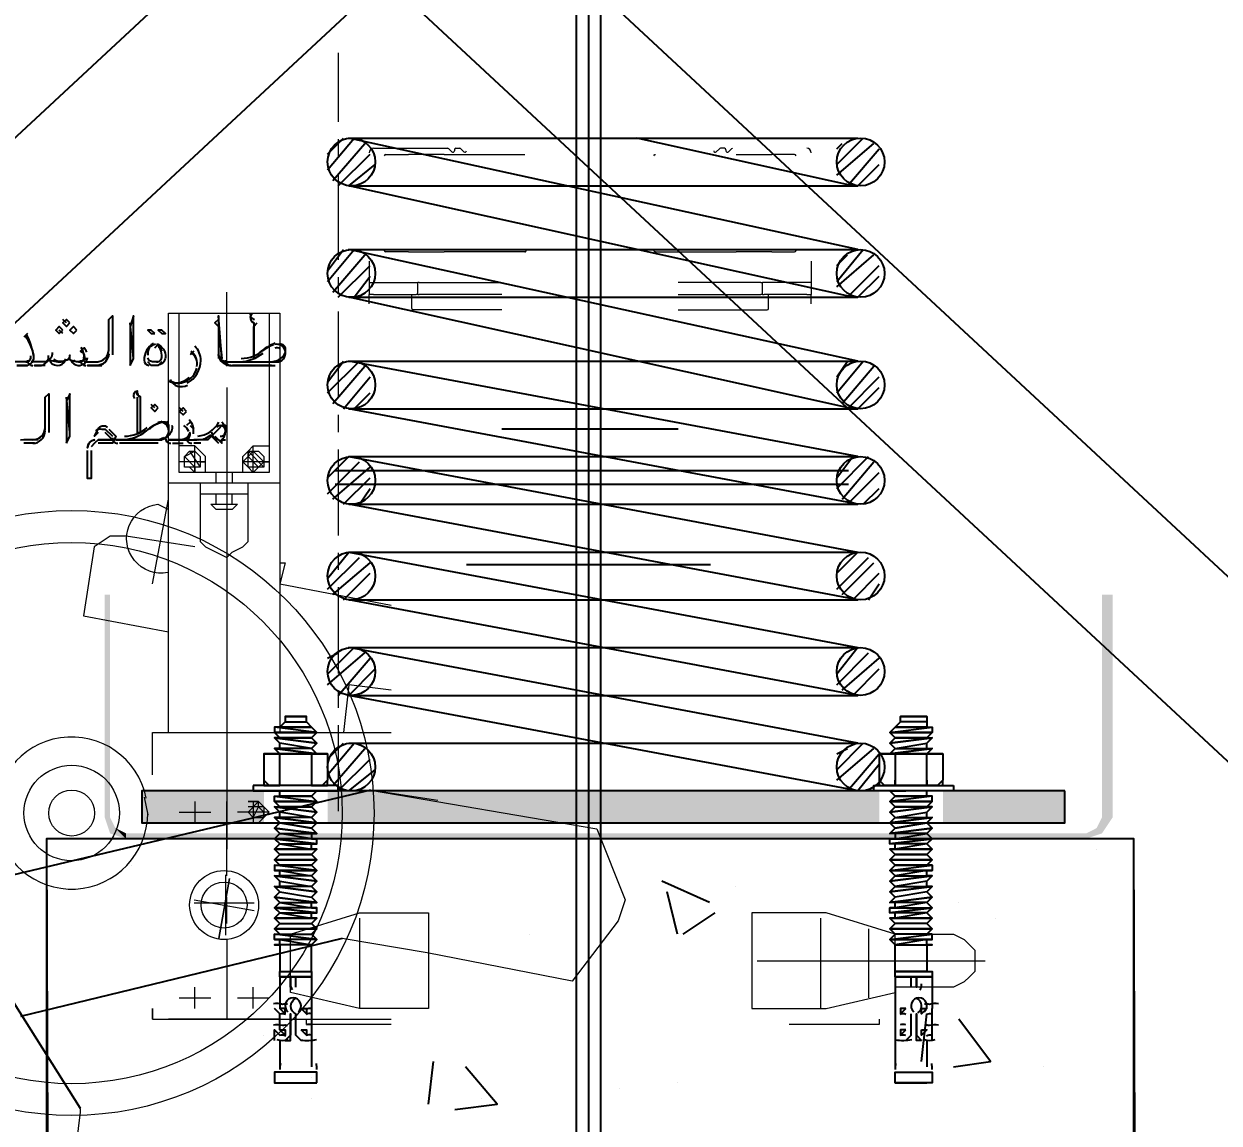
# Model space of a CAD drawing. Header units: millimetres. Extents: x -60342 to 1024385, y -25305 to 32879.
# Drawn here: x 2217.4 to 2658, y -22868.2 to -22463.2 of the extents above; entities that cross this region are included whole.
import ezdxf

# ---------------------------------------------------------------- set-up
doc = ezdxf.new("R2010")
doc.units = ezdxf.units.MM
doc.linetypes.add('$2$CENTER', pattern=[50.8, 31.75, -6.35, 6.35, -6.35])
for name, color, linetype in [('$0$PDF_PDF6_Geometry', 7, 'Continuous'), ('$0$PDF_SAS_STB_Side', 7, 'Continuous'), ('$2$PDF_0', 7, 'Continuous'), ('AA_Rail', 7, 'Continuous'), ('Steel', 7, 'Continuous')]:
    doc.layers.add(name, color=color, linetype=linetype)
doc.layers.add('$2$CL', color=2, linetype='$2$CENTER', lineweight=0)
doc.layers.add('AA_Datum', color=7, linetype='Continuous', plot=False)
doc.styles.add('Century Gothic$001H0', font='cent.shx')
doc.dimstyles.new('Copy of ISO-25', dxfattribs={"dimtxt": 250, "dimasz": 80, "dimexe": 1.25, "dimexo": 0.625, "dimtad": 1, "dimtxsty": 'Century Gothic$001H0', "dimblk": 'ARCHTICK', "dimcen": 2.5, "dimadec": 0, "dimazin": 0, "dimtfac": 1, "dimtmove": 0, "dimatfit": 3, "dimfxl": 1, "dimarcsym": 0})

# ---------------------------------------------------------------- blocks, each defined once
blk = doc.blocks.new('_ArchTick')
at = {"color": 0, "linetype": 'ByBlock', "const_width": 0.15}
blk.add_lwpolyline([(-0.5, -0.5), (0.5, 0.5)], dxfattribs=at)
blk = doc.blocks.new('*D70')
at = {"color": 0, "lineweight": -2, "transparency": 16777216}
for p, q in [((3250, -5562.37), (249.37, -5562.37)), ((250.62, -23062.37), (250.62, -5562.37)), ((3250, -23062.37), (249.37, -23062.37))]:
    blk.add_line(p, q, dxfattribs=at)
at = {"layer": 'Defpoints', "color": 0, "transparency": 16777216}
for p in [(250.62, -5562.37), (3250.62, -5562.37), (3250.62, -23062.37)]:
    blk.add_point(p, dxfattribs=at)
at = {"color": 0, "lineweight": -2, "transparency": 16777216, "xscale": 80, "yscale": 80, "zscale": 80}
for p, rotation in [((250.62, -5562.37), 90), ((250.62, -23062.37), 270)]:
    blk.add_blockref('_ArchTick', p, dxfattribs=dict(at, rotation=rotation))
at = {"color": 0, "transparency": 16777216, "insert": (125, -14312.37), "char_height": 250, "attachment_point": 5, "rotation": 90, "style": 'Century Gothic$001H0'}
blk.add_mtext('SHAFT TOTAL HEIGHT 17500', dxfattribs=at)

msp = doc.modelspace()

# ---------------------------------------------------------------- linework, layer by layer
at = {"layer": '$0$PDF_PDF6_Geometry', "lineweight": 5}
for points in [[(2292.188, -22589.333), (2292.188, -22561.953)], [(2292.188, -22597.155), (2292.188, -22767.299)], [(2282.41, -22624.535), (2284.365, -22624.535), (2280.454, -22624.535), (2280.454, -22618.668)], [(2305.878, -22624.535), (2307.833, -22624.535), (2301.966, -22624.535), (2301.966, -22618.668)], [(2280.454, -22628.446), (2280.454, -22624.535), (2274.587, -22624.535)], [(2301.966, -22628.446), (2301.966, -22624.535), (2298.055, -22624.535)], [(2264.809, -22669.515), (2270.676, -22638.225)], [(2280.454, -22655.826), (2255.03, -22651.914)], [(2280.454, -22749.698), (2280.454, -22753.61), (2280.454, -22757.521)], [(2292.188, -22777.078), (2292.188, -22749.698)], [(2301.966, -22749.698), (2301.966, -22757.521)], [(2274.587, -22753.61), (2280.454, -22753.61), (2286.321, -22753.61)], [(2307.833, -22753.61), (2301.966, -22753.61), (2296.099, -22753.61)], [(2302.292, -22787.182), (2291.862, -22787.182), (2291.862, -22776.752)], [(2293.166, -22778.056), (2289.255, -22800.22), (2293.166, -22778.056)], [(2280.128, -22785.878), (2302.292, -22789.79)], [(2292.188, -22794.679), (2292.188, -22784.9)], [(2291.862, -22798.916), (2291.862, -22787.182), (2280.128, -22787.182)], [(2341.08, -22792.723), (2341.08, -22808.369), (2341.08, -22825.97)], [(2511.224, -22825.97), (2511.224, -22808.369), (2511.224, -22792.723)], [(2528.825, -22796.635), (2528.825, -22808.369), (2528.825, -22822.058)], [(2292.188, -22800.546), (2292.188, -22829.881)], [(2487.756, -22808.369), (2528.825, -22808.369), (2571.85, -22808.369)], [(2280.454, -22825.97), (2280.454, -22822.058), (2280.454, -22818.147)], [(2296.099, -22822.058), (2301.966, -22822.058), (2301.966, -22818.147)], [(2274.587, -22822.058), (2280.454, -22822.058), (2286.321, -22822.058)], [(2301.966, -22825.97), (2301.966, -22822.058), (2307.833, -22822.058)]]:
    msp.add_lwpolyline(points, dxfattribs=at)
at = {"layer": '$0$PDF_PDF6_Geometry', "lineweight": 13}
for points in [[(2270.676, -22724.274), (2270.676, -22569.776), (2311.745, -22569.776), (2311.745, -22724.274)], [(2307.833, -22569.776), (2307.833, -22628.446), (2274.587, -22628.446), (2274.587, -22569.776)], [(2284.365, -22628.446), (2284.365, -22622.579), (2282.41, -22620.624), (2280.454, -22618.668), (2274.587, -22618.668)], [(2298.055, -22628.446), (2298.055, -22622.579), (2300.011, -22620.624), (2301.966, -22618.668), (2307.833, -22618.668)], [(2280.454, -22626.491), (2276.543, -22622.579), (2278.498, -22620.624), (2282.41, -22626.491)], [(2305.878, -22626.491), (2300.011, -22620.624), (2300.011, -22622.579), (2303.922, -22626.491)], [(2311.745, -22632.358), (2270.676, -22632.358)], [(2282.41, -22632.358), (2282.41, -22649.959), (2282.41, -22653.87), (2284.365, -22655.826), (2288.277, -22657.781), (2292.188, -22659.737), (2294.144, -22657.781), (2298.055, -22655.826), (2300.011, -22653.87), (2300.011, -22649.959), (2300.011, -22632.358)], [(2288.277, -22632.358), (2288.277, -22628.446)], [(2294.144, -22628.446), (2294.144, -22632.358)], [(2282.41, -22636.269), (2300.011, -22636.269)], [(2288.277, -22640.18), (2288.277, -22636.269)], [(2294.144, -22640.18), (2294.144, -22636.269)], [(2255.03, -22651.914), (2249.163, -22651.914), (2243.296, -22655.826), (2239.385, -22681.25), (2270.676, -22687.117)], [(2311.745, -22661.693), (2313.7, -22661.693), (2311.745, -22669.515), (2352.814, -22677.338)], [(2352.814, -22708.629), (2337.169, -22706.673), (2335.213, -22724.274)], [(2264.809, -22739.92), (2264.809, -22724.274), (2352.814, -22724.274)], [(2369.939, -22749.372), (2345.167, -22745.461), (2428.609, -22759.803), (2439.04, -22785.878), (2436.432, -22793.701), (2419.483, -22815.866), (2366.028, -22805.435), (2334.737, -22800.22)], [(2261.725, -22748.069), (2263.029, -22754.588)], [(2303.922, -22749.698), (2300.011, -22753.61), (2301.966, -22755.565), (2303.922, -22751.654)], [(2303.922, -22755.565), (2301.966, -22755.565), (2303.922, -22755.565), (2305.878, -22755.565), (2307.833, -22753.61), (2305.878, -22751.654), (2303.922, -22751.654), (2300.011, -22751.654)], [(2538.603, -22798.59), (2560.116, -22798.59), (2564.027, -22800.546), (2565.983, -22802.502), (2567.939, -22804.457), (2567.939, -22808.369), (2567.939, -22812.28), (2565.983, -22814.236), (2564.027, -22816.191), (2560.116, -22818.147), (2538.603, -22818.147)], [(2264.809, -22825.97), (2264.809, -22829.881), (2264.809, -22825.97)], [(2264.809, -22829.881), (2352.814, -22829.881)], [(2311.745, -22829.881), (2270.676, -22829.881)], [(2352.814, -22831.837), (2321.523, -22831.837), (2321.523, -22829.881)], [(2532.736, -22829.881), (2532.736, -22831.837), (2499.49, -22831.837)], [(2100.056, -22849.764), (2098.752, -22851.068), (2088.321, -22946.657), (2088.321, -22948.876), (2089.625, -22950.193), (2225.219, -22961.927), (2226.143, -22960.853), (2226.523, -22959.31), (2238.257, -22864.106), (2238.257, -22862.802)]]:
    msp.add_lwpolyline(points, dxfattribs=at)
for points in [[(2282.41, -22624.535), (2282.41, -22626.491), (2280.454, -22626.491), (2276.543, -22626.491), (2276.543, -22624.535), (2276.543, -22622.579), (2280.454, -22620.624), (2282.41, -22622.579), (2282.41, -22624.535), (2282.41, -22626.491), (2280.454, -22626.491), (2280.454, -22628.446), (2278.498, -22626.491), (2276.543, -22626.491), (2276.543, -22624.535), (2276.543, -22622.579), (2278.498, -22620.624), (2280.454, -22620.624), (2282.41, -22622.579)], [(2305.878, -22624.535), (2303.922, -22626.491), (2301.966, -22626.491), (2300.011, -22626.491), (2300.011, -22624.535), (2300.011, -22622.579), (2301.966, -22620.624), (2303.922, -22622.579), (2305.878, -22624.535), (2305.878, -22626.491), (2303.922, -22626.491), (2301.966, -22628.446), (2300.011, -22626.491), (2298.055, -22624.535), (2300.011, -22622.579), (2300.011, -22620.624), (2301.966, -22620.624), (2303.922, -22620.624), (2305.878, -22622.579)], [(2288.277, -22642.136), (2286.321, -22640.18), (2296.099, -22640.18), (2294.144, -22642.136)], [(2300.011, -22749.698), (2301.966, -22749.698), (2303.922, -22749.698), (2305.878, -22751.654), (2305.878, -22755.565), (2303.922, -22757.521), (2301.966, -22757.521), (2303.922, -22757.521), (2305.878, -22755.565), (2305.878, -22753.61), (2303.922, -22751.654), (2303.922, -22749.698), (2301.966, -22749.698)], [(2341.08, -22825.97), (2315.656, -22820.103), (2315.656, -22798.59), (2341.08, -22790.768), (2366.504, -22790.768), (2366.504, -22825.97)], [(2513.18, -22825.97), (2538.603, -22820.103), (2538.603, -22798.59), (2513.18, -22790.768), (2485.8, -22790.768), (2485.8, -22825.97)]]:
    msp.add_lwpolyline(points, close=True, dxfattribs=at)
msp.add_lwpolyline([(2270.455, -22665.311, -1.0507639), (2266.764, -22640.18), (2270.676, -22642.136)], format="xyb", dxfattribs=at)
for centre, radius in [((2234.997, -22753.935), 111.474), ((2234.998, -22753.936), 99.739), ((2234.998, -22753.936), 17.601), ((2234.998, -22753.936), 8.474), ((2291.211, -22787.834), 12.712), ((2291.211, -22787.834), 8.474)]:
    msp.add_circle(centre, radius, dxfattribs=at)
msp.add_arc((2234.998, -22753.937), 28.03, 11.35805, 0.14462, dxfattribs=at)
at = {"layer": '$0$PDF_SAS_STB_Side', "lineweight": 25}
for points in [[(2313.7, -22720.363), (2311.745, -22722.319), (2309.789, -22722.319), (2309.789, -22724.274), (2325.435, -22724.274), (2309.789, -22722.319)], [(2321.523, -22720.363), (2323.479, -22722.319), (2325.435, -22724.274), (2309.789, -22724.274), (2311.745, -22726.23), (2309.789, -22726.23)], [(2313.7, -22718.407), (2321.523, -22718.407)], [(2313.7, -22718.407), (2313.7, -22718.407)], [(2321.523, -22718.407), (2321.523, -22718.407)], [(2550.338, -22720.363), (2550.338, -22722.319), (2552.293, -22722.319), (2552.293, -22724.274), (2536.648, -22724.274), (2552.293, -22722.319)], [(2540.559, -22720.363), (2538.603, -22722.319), (2536.648, -22724.274), (2552.293, -22724.274), (2550.338, -22726.23), (2552.293, -22726.23)], [(2550.338, -22718.407), (2548.382, -22718.407), (2540.559, -22718.407)], [(2540.559, -22718.407), (2540.559, -22718.407)], [(2325.435, -22728.186), (2323.479, -22730.142), (2311.745, -22728.186), (2309.789, -22726.23), (2325.435, -22728.186), (2323.479, -22726.23), (2311.745, -22726.23), (2323.479, -22726.23), (2325.435, -22724.274)], [(2311.745, -22722.319), (2323.479, -22722.319), (2311.745, -22722.319)], [(2323.479, -22722.319), (2323.479, -22722.319)], [(2325.435, -22724.274), (2325.435, -22724.274)], [(2536.648, -22724.274), (2536.648, -22724.274)], [(2536.648, -22728.186), (2538.603, -22730.142), (2550.338, -22728.186), (2552.293, -22726.23), (2536.648, -22728.186), (2538.603, -22726.23), (2550.338, -22726.23), (2538.603, -22726.23), (2536.648, -22724.274)], [(2550.338, -22722.319), (2538.603, -22722.319), (2550.338, -22722.319)], [(2538.603, -22722.319), (2538.603, -22722.319)], [(2323.479, -22732.097), (2325.435, -22732.097), (2327.39, -22732.097), (2329.346, -22732.097), (2327.39, -22732.097), (2307.833, -22732.097), (2305.878, -22732.097), (2307.833, -22732.097), (2309.789, -22732.097), (2311.745, -22732.097), (2309.789, -22730.142), (2325.435, -22732.097), (2323.479, -22730.142), (2311.745, -22730.142), (2311.745, -22728.186)], [(2309.789, -22726.23), (2325.435, -22728.186), (2309.789, -22726.23)], [(2309.789, -22726.23), (2309.789, -22726.23)], [(2311.745, -22726.23), (2311.745, -22726.23)], [(2323.479, -22726.23), (2323.479, -22726.23)], [(2325.435, -22728.186), (2325.435, -22728.186)], [(2538.603, -22732.097), (2536.648, -22732.097), (2534.692, -22732.097), (2532.736, -22732.097), (2534.692, -22732.097), (2554.249, -22732.097), (2556.205, -22732.097), (2554.249, -22732.097), (2552.293, -22732.097), (2550.338, -22732.097), (2552.293, -22730.142), (2536.648, -22732.097), (2538.603, -22730.142), (2550.338, -22730.142), (2550.338, -22728.186)], [(2552.293, -22726.23), (2536.648, -22728.186), (2552.293, -22726.23)], [(2536.648, -22728.186), (2536.648, -22728.186)], [(2538.603, -22726.23), (2538.603, -22726.23)], [(2550.338, -22726.23), (2550.338, -22726.23)], [(2552.293, -22726.23), (2552.293, -22726.23)], [(2323.479, -22741.876), (2323.479, -22743.831), (2325.435, -22743.831), (2327.39, -22743.831), (2329.346, -22743.831), (2329.346, -22741.876), (2327.39, -22743.831), (2307.833, -22743.831), (2305.878, -22741.876), (2305.878, -22743.831), (2307.833, -22743.831), (2309.789, -22743.831), (2311.745, -22743.831), (2311.745, -22741.876), (2311.745, -22732.097), (2313.7, -22732.097), (2315.656, -22732.097), (2317.612, -22732.097), (2319.568, -22732.097), (2321.523, -22732.097), (2323.479, -22732.097), (2323.479, -22741.876), (2323.479, -22743.831), (2321.523, -22743.831), (2319.568, -22743.831), (2317.612, -22743.831), (2315.656, -22743.831), (2313.7, -22743.831), (2311.745, -22743.831), (2311.745, -22741.876)], [(2305.878, -22732.097), (2305.878, -22741.876)], [(2305.878, -22732.097), (2305.878, -22732.097)], [(2309.789, -22730.142), (2325.435, -22732.097), (2309.789, -22730.142)], [(2309.789, -22730.142), (2309.789, -22730.142)], [(2311.745, -22730.142), (2309.789, -22730.142)], [(2323.479, -22730.142), (2323.479, -22730.142)], [(2323.479, -22732.097), (2323.479, -22732.097)], [(2325.435, -22732.097), (2325.435, -22732.097)], [(2325.435, -22732.097), (2325.435, -22732.097)], [(2329.346, -22732.097), (2329.346, -22741.876)], [(2329.346, -22732.097), (2329.346, -22732.097)], [(2532.736, -22732.097), (2532.736, -22741.876)], [(2532.736, -22732.097), (2532.736, -22732.097)], [(2552.293, -22730.142), (2536.648, -22732.097), (2552.293, -22730.142)], [(2536.648, -22732.097), (2536.648, -22732.097)], [(2536.648, -22732.097), (2536.648, -22732.097)], [(2538.603, -22730.142), (2538.603, -22730.142)], [(2538.603, -22732.097), (2538.603, -22732.097)], [(2550.338, -22730.142), (2552.293, -22730.142)], [(2552.293, -22730.142), (2552.293, -22730.142)], [(2556.205, -22732.097), (2556.205, -22741.876)], [(2556.205, -22732.097), (2556.205, -22732.097)], [(2305.878, -22741.876), (2305.878, -22741.876)], [(2329.346, -22741.876), (2329.346, -22741.876)], [(2550.338, -22741.876), (2550.338, -22743.831), (2552.293, -22743.831), (2554.249, -22743.831), (2556.205, -22743.831), (2556.205, -22741.876), (2554.249, -22743.831), (2534.692, -22743.831), (2532.736, -22741.876), (2532.736, -22743.831), (2534.692, -22743.831), (2536.648, -22743.831), (2538.603, -22743.831), (2538.603, -22741.876)], [(2532.736, -22741.876), (2532.736, -22741.876)], [(2556.205, -22741.876), (2556.205, -22741.876)], [(2309.789, -22751.654), (2311.745, -22751.654), (2309.789, -22749.698), (2325.435, -22749.698), (2323.479, -22747.743), (2311.745, -22747.743), (2323.479, -22747.743), (2325.435, -22745.787), (2319.568, -22745.787), (2325.435, -22745.787), (2323.479, -22745.787)], [(2309.789, -22747.743), (2325.435, -22749.698), (2309.789, -22749.698), (2309.789, -22747.743), (2311.745, -22747.743), (2311.745, -22745.787)], [(2552.293, -22751.654), (2550.338, -22751.654), (2552.293, -22749.698), (2536.648, -22749.698), (2538.603, -22747.743), (2550.338, -22747.743), (2538.603, -22747.743), (2536.648, -22745.787), (2542.515, -22745.787), (2536.648, -22745.787), (2538.603, -22745.787)], [(2552.293, -22747.743), (2536.648, -22749.698), (2552.293, -22749.698), (2552.293, -22747.743), (2550.338, -22747.743), (2550.338, -22745.787)], [(2325.435, -22753.61), (2323.479, -22755.565), (2311.745, -22753.61), (2309.789, -22751.654), (2325.435, -22753.61), (2323.479, -22751.654), (2311.745, -22751.654), (2323.479, -22751.654), (2325.435, -22749.698)], [(2323.479, -22747.743), (2323.479, -22747.743)], [(2325.435, -22749.698), (2325.435, -22749.698)], [(2536.648, -22749.698), (2536.648, -22749.698)], [(2536.648, -22753.61), (2538.603, -22755.565), (2550.338, -22753.61), (2552.293, -22751.654), (2536.648, -22753.61), (2538.603, -22751.654), (2550.338, -22751.654), (2538.603, -22751.654), (2536.648, -22749.698)], [(2538.603, -22747.743), (2538.603, -22747.743)], [(2309.789, -22751.654), (2325.435, -22753.61), (2309.789, -22751.654)], [(2309.789, -22751.654), (2309.789, -22751.654)], [(2309.789, -22759.477), (2311.745, -22757.521), (2309.789, -22755.565), (2325.435, -22757.521), (2323.479, -22755.565), (2311.745, -22755.565), (2311.745, -22753.61)], [(2309.789, -22755.565), (2325.435, -22757.521), (2309.789, -22755.565)], [(2309.789, -22755.565), (2309.789, -22755.565)], [(2311.745, -22755.565), (2309.789, -22755.565)], [(2311.745, -22751.654), (2311.745, -22751.654)], [(2323.479, -22751.654), (2323.479, -22751.654)], [(2323.479, -22755.565), (2323.479, -22755.565)], [(2325.435, -22753.61), (2325.435, -22753.61)], [(2552.293, -22751.654), (2536.648, -22753.61), (2552.293, -22751.654)], [(2536.648, -22753.61), (2536.648, -22753.61)], [(2552.293, -22759.477), (2550.338, -22757.521), (2552.293, -22755.565), (2536.648, -22757.521), (2538.603, -22755.565), (2550.338, -22755.565), (2550.338, -22753.61)], [(2552.293, -22755.565), (2536.648, -22757.521), (2552.293, -22755.565)], [(2538.603, -22751.654), (2538.603, -22751.654)], [(2538.603, -22755.565), (2538.603, -22755.565)], [(2550.338, -22751.654), (2550.338, -22751.654)], [(2550.338, -22755.565), (2552.293, -22755.565)], [(2552.293, -22751.654), (2552.293, -22751.654)], [(2552.293, -22755.565), (2552.293, -22755.565)], [(2309.789, -22763.388), (2311.745, -22761.432), (2309.789, -22759.477), (2325.435, -22761.432), (2323.479, -22759.477), (2311.745, -22757.521), (2323.479, -22759.477), (2325.435, -22757.521)], [(2309.789, -22759.477), (2325.435, -22761.432), (2309.789, -22759.477)], [(2309.789, -22759.477), (2309.789, -22759.477)], [(2311.745, -22757.521), (2311.745, -22757.521)], [(2323.479, -22759.477), (2323.479, -22759.477)], [(2325.435, -22757.521), (2325.435, -22757.521)], [(2536.648, -22757.521), (2536.648, -22757.521)], [(2552.293, -22763.388), (2550.338, -22761.432), (2552.293, -22759.477), (2536.648, -22761.432), (2538.603, -22759.477), (2550.338, -22757.521), (2538.603, -22759.477), (2536.648, -22757.521)], [(2552.293, -22759.477), (2536.648, -22761.432), (2552.293, -22759.477)], [(2538.603, -22759.477), (2538.603, -22759.477)], [(2550.338, -22757.521), (2550.338, -22757.521)], [(2552.293, -22759.477), (2552.293, -22759.477)], [(2309.789, -22763.388), (2309.789, -22763.388)], [(2309.789, -22767.299), (2311.745, -22765.344), (2323.479, -22765.344), (2325.435, -22765.344), (2309.789, -22763.388), (2311.745, -22765.344), (2323.479, -22767.299), (2323.479, -22765.344)], [(2323.479, -22761.432), (2323.479, -22763.388), (2311.745, -22761.432), (2323.479, -22761.432), (2325.435, -22761.432)], [(2311.745, -22761.432), (2311.745, -22761.432)], [(2323.479, -22763.388), (2325.435, -22763.388)], [(2325.435, -22761.432), (2325.435, -22761.432)], [(2536.648, -22761.432), (2536.648, -22761.432)], [(2538.603, -22761.432), (2538.603, -22763.388), (2550.338, -22761.432), (2538.603, -22761.432), (2536.648, -22761.432)], [(2538.603, -22763.388), (2536.648, -22763.388)], [(2552.293, -22767.299), (2550.338, -22765.344), (2538.603, -22765.344), (2536.648, -22765.344), (2552.293, -22763.388), (2550.338, -22765.344), (2538.603, -22767.299), (2538.603, -22765.344)], [(2550.338, -22761.432), (2550.338, -22761.432)], [(2552.293, -22763.388), (2552.293, -22763.388)], [(2309.789, -22767.299), (2325.435, -22767.299), (2309.789, -22767.299)], [(2309.789, -22767.299), (2309.789, -22767.299)], [(2323.479, -22767.299), (2325.435, -22767.299), (2309.789, -22767.299), (2311.745, -22769.255), (2309.789, -22771.211)], [(2325.435, -22771.211), (2323.479, -22773.166), (2311.745, -22773.166), (2323.479, -22773.166), (2325.435, -22775.122), (2309.789, -22773.166), (2311.745, -22773.166), (2309.789, -22771.211), (2325.435, -22771.211), (2323.479, -22769.255), (2311.745, -22769.255), (2323.479, -22769.255), (2325.435, -22767.299)], [(2311.745, -22765.344), (2311.745, -22765.344)], [(2325.435, -22767.299), (2325.435, -22767.299)], [(2552.293, -22767.299), (2536.648, -22767.299), (2552.293, -22767.299)], [(2536.648, -22767.299), (2536.648, -22767.299)], [(2538.603, -22767.299), (2536.648, -22767.299), (2552.293, -22767.299), (2550.338, -22769.255), (2552.293, -22771.211)], [(2536.648, -22771.211), (2538.603, -22773.166), (2550.338, -22773.166), (2538.603, -22773.166), (2536.648, -22775.122), (2552.293, -22773.166), (2550.338, -22773.166), (2552.293, -22771.211), (2536.648, -22771.211), (2538.603, -22769.255), (2550.338, -22769.255), (2538.603, -22769.255), (2536.648, -22767.299)], [(2550.338, -22765.344), (2550.338, -22765.344)], [(2552.293, -22767.299), (2552.293, -22767.299)], [(2309.789, -22771.211), (2325.435, -22771.211), (2309.789, -22771.211)], [(2309.789, -22771.211), (2309.789, -22771.211)], [(2309.789, -22773.166), (2309.789, -22775.122), (2325.435, -22775.122), (2309.789, -22775.122), (2311.745, -22775.122), (2323.479, -22777.078), (2325.435, -22775.122)], [(2311.745, -22769.255), (2311.745, -22769.255)], [(2323.479, -22769.255), (2323.479, -22769.255)], [(2323.479, -22773.166), (2323.479, -22773.166)], [(2325.435, -22771.211), (2325.435, -22771.211)], [(2552.293, -22771.211), (2536.648, -22771.211), (2552.293, -22771.211)], [(2536.648, -22771.211), (2536.648, -22771.211)], [(2552.293, -22773.166), (2552.293, -22775.122), (2536.648, -22775.122), (2552.293, -22775.122), (2550.338, -22775.122), (2538.603, -22777.078), (2536.648, -22775.122)], [(2538.603, -22769.255), (2538.603, -22769.255)], [(2538.603, -22773.166), (2538.603, -22773.166)], [(2550.338, -22769.255), (2550.338, -22769.255)], [(2552.293, -22771.211), (2552.293, -22771.211)], [(2309.789, -22777.078), (2311.745, -22777.078), (2311.745, -22775.122)], [(2325.435, -22779.033), (2309.789, -22777.078), (2325.435, -22779.033), (2323.479, -22777.078), (2311.745, -22777.078)], [(2309.789, -22777.078), (2309.789, -22777.078)], [(2323.479, -22777.078), (2323.479, -22777.078)], [(2325.435, -22775.122), (2325.435, -22775.122)], [(2536.648, -22775.122), (2536.648, -22775.122)], [(2536.648, -22779.033), (2552.293, -22777.078), (2536.648, -22779.033), (2538.603, -22777.078), (2550.338, -22777.078)], [(2538.603, -22777.078), (2538.603, -22777.078)], [(2552.293, -22777.078), (2550.338, -22777.078), (2550.338, -22775.122)], [(2552.293, -22777.078), (2552.293, -22777.078)], [(2309.789, -22780.989), (2311.745, -22780.989), (2311.745, -22779.033)], [(2325.435, -22782.945), (2309.789, -22780.989), (2325.435, -22782.945), (2323.479, -22780.989), (2311.745, -22780.989)], [(2309.789, -22780.989), (2309.789, -22780.989)], [(2309.789, -22784.9), (2311.745, -22782.945), (2323.479, -22784.9), (2325.435, -22782.945), (2309.789, -22780.989), (2311.745, -22782.945), (2323.479, -22784.9), (2325.435, -22786.856), (2309.789, -22784.9), (2325.435, -22786.856)], [(2323.479, -22780.989), (2323.479, -22780.989)], [(2536.648, -22782.945), (2552.293, -22780.989), (2536.648, -22782.945), (2538.603, -22780.989), (2550.338, -22780.989)], [(2552.293, -22784.9), (2550.338, -22782.945), (2538.603, -22784.9), (2536.648, -22782.945), (2552.293, -22780.989), (2550.338, -22782.945), (2538.603, -22784.9), (2536.648, -22786.856), (2552.293, -22784.9), (2536.648, -22786.856)], [(2538.603, -22780.989), (2538.603, -22780.989)], [(2552.293, -22780.989), (2550.338, -22780.989), (2550.338, -22779.033)], [(2552.293, -22780.989), (2552.293, -22780.989)], [(2309.789, -22784.9), (2309.789, -22784.9)], [(2309.789, -22788.812), (2311.745, -22786.856), (2323.479, -22786.856), (2325.435, -22786.856), (2309.789, -22784.9), (2311.745, -22786.856), (2323.479, -22788.812), (2323.479, -22786.856)], [(2552.293, -22788.812), (2550.338, -22786.856), (2538.603, -22786.856), (2536.648, -22786.856), (2552.293, -22784.9), (2550.338, -22786.856), (2538.603, -22788.812), (2538.603, -22786.856)], [(2552.293, -22784.9), (2552.293, -22784.9)], [(2309.789, -22788.812), (2309.789, -22788.812)], [(2309.789, -22792.723), (2311.745, -22790.768), (2323.479, -22790.768), (2325.435, -22790.768), (2309.789, -22788.812), (2311.745, -22790.768), (2323.479, -22792.723), (2323.479, -22790.768)], [(2323.479, -22788.812), (2325.435, -22788.812)], [(2538.603, -22788.812), (2536.648, -22788.812)], [(2552.293, -22792.723), (2550.338, -22790.768), (2538.603, -22790.768), (2536.648, -22790.768), (2552.293, -22788.812), (2550.338, -22790.768), (2538.603, -22792.723), (2538.603, -22790.768)], [(2552.293, -22788.812), (2552.293, -22788.812)], [(2323.479, -22792.723), (2325.435, -22792.723), (2309.789, -22792.723), (2325.435, -22792.723)], [(2309.789, -22792.723), (2309.789, -22792.723)], [(2309.789, -22796.635), (2311.745, -22794.679), (2323.479, -22794.679), (2325.435, -22792.723), (2309.789, -22792.723), (2311.745, -22794.679), (2323.479, -22794.679), (2325.435, -22796.635), (2309.789, -22796.635), (2325.435, -22796.635)], [(2538.603, -22792.723), (2536.648, -22792.723), (2552.293, -22792.723), (2536.648, -22792.723)], [(2552.293, -22796.635), (2550.338, -22794.679), (2538.603, -22794.679), (2536.648, -22792.723), (2552.293, -22792.723), (2550.338, -22794.679), (2538.603, -22794.679), (2536.648, -22796.635), (2552.293, -22796.635), (2536.648, -22796.635)], [(2552.293, -22792.723), (2552.293, -22792.723)], [(2309.789, -22796.635), (2309.789, -22796.635)], [(2325.435, -22800.546), (2309.789, -22800.546), (2311.745, -22800.546), (2323.479, -22802.502), (2325.435, -22800.546), (2309.789, -22800.546), (2309.789, -22798.59), (2311.745, -22798.59), (2323.479, -22798.59), (2325.435, -22796.635), (2309.789, -22796.635), (2311.745, -22798.59), (2323.479, -22798.59), (2325.435, -22800.546), (2309.789, -22798.59)], [(2538.603, -22802.502), (2550.338, -22802.502), (2550.338, -22812.28), (2538.603, -22812.28), (2538.603, -22802.502), (2552.293, -22802.502), (2550.338, -22802.502), (2550.338, -22800.546), (2552.293, -22800.546), (2536.648, -22800.546), (2552.293, -22800.546), (2552.293, -22798.59)], [(2552.293, -22796.635), (2552.293, -22796.635)], [(2323.479, -22802.502), (2311.745, -22802.502), (2311.745, -22812.28), (2323.479, -22812.28), (2323.479, -22814.236), (2311.745, -22814.236), (2311.745, -22812.28), (2323.479, -22812.28), (2323.479, -22802.502), (2309.789, -22802.502), (2311.745, -22802.502), (2311.745, -22800.546)], [(2323.479, -22802.502), (2323.479, -22802.502)], [(2323.479, -22802.502), (2323.479, -22802.502)], [(2325.435, -22800.546), (2325.435, -22800.546)], [(2536.648, -22800.546), (2536.648, -22800.546)], [(2550.338, -22800.546), (2538.603, -22802.502), (2536.648, -22800.546)], [(2538.603, -22802.502), (2538.603, -22802.502)], [(2538.603, -22802.502), (2538.603, -22802.502)], [(2323.479, -22814.236), (2311.745, -22814.236), (2323.479, -22814.236), (2311.745, -22814.236), (2323.479, -22814.236), (2323.479, -22837.704), (2323.479, -22847.482)], [(2321.523, -22814.236), (2313.7, -22814.236)], [(2317.612, -22818.147), (2317.612, -22814.236)], [(2538.603, -22814.236), (2552.293, -22814.236), (2538.603, -22814.236), (2552.293, -22814.236), (2538.603, -22814.236), (2538.603, -22837.704), (2538.603, -22847.482)], [(2540.559, -22814.236), (2548.382, -22814.236)], [(2544.47, -22818.147), (2544.47, -22814.236)], [(2315.656, -22818.147), (2315.656, -22818.147)], [(2546.426, -22818.147), (2546.426, -22818.147)], [(2311.745, -22833.792), (2313.7, -22833.792), (2313.7, -22835.748), (2311.745, -22833.792), (2311.745, -22827.925), (2309.789, -22825.97)], [(2538.603, -22825.97), (2538.603, -22827.925)], [(2542.515, -22837.704), (2544.47, -22835.748), (2544.47, -22827.925)], [(2538.603, -22833.792), (2538.603, -22835.748)], [(2552.293, -22837.704), (2552.293, -22833.792)], [(2309.789, -22837.704), (2309.789, -22837.704)], [(2311.745, -22837.704), (2311.745, -22847.482)], [(2550.338, -22837.704), (2550.338, -22847.482)], [(2552.293, -22837.704), (2552.293, -22837.704)], [(2325.435, -22853.349), (2325.435, -22849.438), (2309.789, -22849.438), (2309.789, -22853.349), (2325.435, -22853.349)], [(2538.603, -22853.349), (2538.603, -22849.438), (2552.293, -22849.438), (2552.293, -22853.349), (2538.603, -22853.349), (2550.338, -22853.349)], [(2311.745, -22853.349), (2323.479, -22853.349)]]:
    msp.add_lwpolyline(points, dxfattribs=at)
for points in [[(2321.523, -22720.363), (2321.523, -22718.407), (2313.7, -22718.407), (2313.7, -22720.363)], [(2540.559, -22720.363), (2540.559, -22718.407), (2550.338, -22718.407), (2550.338, -22720.363)], [(2550.338, -22741.876), (2550.338, -22732.097), (2548.382, -22732.097), (2546.426, -22732.097), (2544.47, -22732.097), (2542.515, -22732.097), (2540.559, -22732.097), (2538.603, -22732.097), (2538.603, -22741.876), (2538.603, -22743.831), (2540.559, -22743.831), (2542.515, -22743.831), (2544.47, -22743.831), (2546.426, -22743.831), (2548.382, -22743.831), (2550.338, -22743.831)], [(2301.966, -22743.831), (2301.966, -22745.787), (2333.257, -22745.787), (2333.257, -22743.831)], [(2560.116, -22743.831), (2560.116, -22745.787), (2530.781, -22745.787), (2530.781, -22743.831)], [(2325.435, -22765.344), (2325.435, -22763.388), (2309.789, -22763.388)], [(2536.648, -22765.344), (2536.648, -22763.388), (2552.293, -22763.388)], [(2311.745, -22779.033), (2323.479, -22780.989), (2325.435, -22779.033), (2309.789, -22777.078)], [(2550.338, -22779.033), (2538.603, -22780.989), (2536.648, -22779.033), (2552.293, -22777.078)], [(2325.435, -22790.768), (2325.435, -22788.812), (2309.789, -22788.812)], [(2536.648, -22790.768), (2536.648, -22788.812), (2552.293, -22788.812)], [(2552.293, -22798.59), (2550.338, -22798.59), (2538.603, -22798.59), (2536.648, -22796.635), (2552.293, -22796.635), (2550.338, -22798.59), (2538.603, -22798.59), (2536.648, -22800.546)], [(2538.603, -22814.236), (2538.603, -22812.28), (2552.293, -22812.28), (2552.293, -22814.236)], [(2315.656, -22814.236), (2315.656, -22818.147)], [(2546.426, -22814.236), (2546.426, -22818.147)], [(2313.7, -22825.97), (2311.745, -22825.97), (2313.7, -22827.925)], [(2319.568, -22825.97), (2321.523, -22825.97), (2321.523, -22827.925)], [(2542.515, -22825.97), (2540.559, -22825.97), (2540.559, -22827.925)], [(2548.382, -22825.97), (2550.338, -22825.97), (2548.382, -22827.925)], [(2313.7, -22837.704), (2315.656, -22837.704), (2315.656, -22835.748), (2315.656, -22827.925), (2315.656, -22835.748)], [(2548.382, -22837.704), (2546.426, -22837.704), (2546.426, -22835.748), (2546.426, -22827.925), (2546.426, -22835.748)], [(2319.568, -22833.792), (2321.523, -22833.792), (2321.523, -22835.748)], [(2542.515, -22833.792), (2540.559, -22833.792), (2540.559, -22835.748)], [(2548.382, -22833.792), (2550.338, -22833.792), (2548.382, -22835.748)]]:
    msp.add_lwpolyline(points, close=True, dxfattribs=at)
for points in [[(2309.441, -22824.144, -0.1232303), (2312.762, -22824.312, -0.0840663), (2314.568, -22824.268)], [(2325.291, -22837.468, -0.0916226), (2319.568, -22837.704), (2317.612, -22835.748), (2317.612, -22827.925, -0.6250663), (2317.509, -22822.264)], [(2321.448, -22826.165, -0.1852368), (2323.479, -22825.97), (2323.479, -22827.925, 0.1852368), (2321.448, -22828.121)], [(2549.47, -22824.267, -0.0833592), (2551.277, -22824.311, -0.1233251), (2554.596, -22824.143)], [(2550.139, -22835.995, -0.1813341), (2552.293, -22835.748), (2552.293, -22833.792), (2552.293, -22827.925), (2552.293, -22825.97)], [(2309.441, -22831.966, -0.1232303), (2312.762, -22832.135, -0.0840663), (2314.568, -22832.09)], [(2309.789, -22837.704), (2309.789, -22833.792), (2311.745, -22835.748, -0.1812553), (2313.901, -22835.996)], [(2323.479, -22833.792), (2323.479, -22835.748, 0.1852368), (2321.448, -22835.943)], [(2549.47, -22832.09, -0.0833592), (2551.277, -22832.134, -0.1233251), (2554.596, -22831.966)]]:
    msp.add_lwpolyline(points, format="xyb", dxfattribs=at)
for centre, radius, start, end in [((2318.591, -22817.168), 2.935, 174.00651, 219.82404), ((2545.456, -22817.171), 2.927, 320.10838, 6.06107), ((2316.632, -22824.993), 2.931, 311.79085, 228.20915), ((2541.537, -22828.916), 2.945, 69.03037, 110.96963), ((2547.402, -22824.995), 2.93, 311.81909, 228.18091), ((2545.445, -22824.994), 2.937, 300.43435, 68.33812), ((2312.722, -22830.858), 2.933, 66.29406, 107.38855), ((2541.537, -22830.871), 2.945, 69.03037, 110.96963), ((2551.318, -22830.856), 2.931, 72.6027, 113.71469), ((2322.501, -22834.777), 2.94, 69.01133, 110.98867), ((2541.537, -22834.783), 2.945, 69.03037, 110.96963), ((2312.723, -22830.861), 6.843, 252.53843, 287.46157), ((2541.536, -22821.074), 16.629, 260.34975, 281.24788), ((2541.537, -22838.694), 2.945, 69.03037, 110.96963), ((2551.315, -22830.848), 6.856, 252.55479, 287.44521), ((2324.381, -22848.458), 12.637, 169.95746, 180.011), ((2312.782, -22848.458), 12.653, 359.99562, 10.03591), ((2551.056, -22848.452), 12.452, 169.83199, 180.03567), ((2539.639, -22848.47), 12.655, 0.04647, 10.08587)]:
    msp.add_arc(centre, radius, start, end, dxfattribs=at)
at = {"layer": '$2$CL'}
msp.add_lwpolyline([(2333.433, -22753.284), (2333.433, -22473.813)], dxfattribs=at)
at = {"layer": '$2$PDF_0', "lineweight": 25}
for points in [[(2329.346, -22511.106), (2335.213, -22505.239)], [(2329.346, -22516.973), (2339.124, -22505.239)], [(2331.302, -22520.884), (2343.036, -22507.194)], [(2337.169, -22622.579), (2524.914, -22622.579), (2337.169, -22587.377), (2524.914, -22587.377), (2337.169, -22546.308), (2524.914, -22546.308), (2337.169, -22505.239), (2524.914, -22505.239)], [(2522.958, -22522.84), (2443.334, -22505.239)], [(2517.091, -22515.017), (2526.869, -22505.239)], [(2517.091, -22509.15), (2519.047, -22507.194)], [(2517.091, -22518.928), (2530.781, -22507.194)], [(2333.257, -22522.84), (2344.991, -22511.106)], [(2521.002, -22522.84), (2532.736, -22509.15)], [(2522.958, -22563.909), (2337.169, -22522.84), (2346.947, -22515.017)], [(2337.169, -22522.84), (2524.914, -22522.84), (2532.736, -22515.017)], [(2329.346, -22554.13), (2335.213, -22546.308)], [(2329.346, -22558.042), (2339.124, -22546.308)], [(2331.302, -22561.953), (2343.036, -22548.263)], [(2517.091, -22558.042), (2526.869, -22546.308)], [(2517.091, -22552.175), (2521.002, -22548.263)], [(2517.091, -22559.998), (2530.781, -22548.263)], [(2333.257, -22563.909), (2344.991, -22552.175)], [(2521.002, -22563.909), (2532.736, -22552.175)], [(2522.958, -22604.978), (2337.169, -22563.909), (2524.914, -22563.909), (2532.736, -22556.086)], [(2339.124, -22563.909), (2344.991, -22556.086)], [(2248.687, -22583.792), (2248.687, -22572.058), (2249.991, -22570.754), (2249.991, -22585.096)], [(2289.104, -22572.058), (2289.104, -22574.665), (2290.408, -22586.399), (2289.104, -22570.754), (2289.104, -22572.058), (2287.801, -22573.361), (2289.104, -22574.665), (2289.104, -22586.399)], [(2233.042, -22573.361), (2231.738, -22572.058)], [(2257.814, -22586.399), (2256.51, -22573.361)], [(2218.7, -22577.273), (2217.396, -22578.577)], [(2218.7, -22578.577), (2220.004, -22582.488)], [(2231.738, -22577.273), (2230.434, -22575.969)], [(2235.649, -22577.273), (2234.345, -22575.969)], [(2264.333, -22577.273), (2263.029, -22575.969)], [(2269.548, -22577.273), (2268.244, -22575.969), (2266.94, -22575.969), (2268.244, -22577.273), (2269.548, -22577.273), (2268.244, -22575.969)], [(2265.636, -22582.488), (2266.94, -22581.184), (2268.244, -22583.792)], [(2266.94, -22582.488), (2266.94, -22582.488)], [(2279.978, -22583.792), (2278.674, -22585.096)], [(2218.7, -22587.703), (2213.485, -22587.703)], [(2239.561, -22587.703), (2244.776, -22587.703)], [(2268.244, -22587.703), (2266.94, -22589.007), (2264.333, -22589.007), (2263.029, -22587.703)], [(2329.346, -22595.2), (2335.213, -22587.377)], [(2329.346, -22599.111), (2341.08, -22587.377)], [(2517.091, -22593.244), (2521.002, -22587.377)], [(2517.091, -22599.111), (2526.869, -22587.377)], [(2225.219, -22589.007), (2221.308, -22589.007), (2223.915, -22589.007)], [(2266.94, -22589.007), (2264.333, -22589.007)], [(2308.661, -22589.007), (2294.32, -22589.007), (2309.965, -22589.007)], [(2331.302, -22603.022), (2343.036, -22589.333)], [(2519.047, -22603.022), (2530.781, -22589.333)], [(2335.213, -22604.978), (2344.991, -22593.244)], [(2337.169, -22710.585), (2524.914, -22710.585), (2337.169, -22675.383), (2524.914, -22675.383), (2337.169, -22640.18), (2524.914, -22640.18), (2337.169, -22604.978), (2524.914, -22604.978), (2532.736, -22597.155)], [(2521.002, -22604.978), (2532.736, -22593.244)], [(2234.345, -22615.083), (2234.345, -22613.779), (2233.042, -22600.741)], [(2339.124, -22604.978), (2344.991, -22599.111)], [(2265.636, -22604.652), (2264.333, -22603.348)], [(2276.067, -22605.956), (2274.763, -22604.652)], [(2278.674, -22609.867), (2277.37, -22611.171)], [(2248.687, -22612.475), (2251.295, -22615.083), (2249.991, -22617.69), (2244.776, -22617.69)], [(2244.776, -22616.386), (2249.991, -22616.386), (2247.383, -22613.779)], [(2278.674, -22611.171), (2279.978, -22612.475)], [(2290.408, -22611.171), (2290.408, -22611.171)], [(2222.611, -22616.386), (2217.396, -22616.386)], [(2221.308, -22617.69), (2217.396, -22617.69)], [(2249.991, -22616.386), (2244.776, -22616.386), (2243.472, -22617.69), (2242.168, -22618.994)], [(2266.94, -22617.69), (2252.598, -22617.69)], [(2277.37, -22616.386), (2270.851, -22616.386), (2277.37, -22616.386), (2278.674, -22616.386), (2281.282, -22616.386)], [(2272.155, -22617.69), (2276.067, -22617.69)], [(2286.497, -22615.083), (2285.193, -22616.386), (2282.586, -22616.386), (2279.978, -22616.386)], [(2282.586, -22617.69), (2279.978, -22617.69)], [(2287.801, -22615.083), (2289.104, -22616.386), (2290.408, -22617.69), (2290.408, -22616.386), (2291.712, -22616.386)], [(2290.408, -22616.386), (2290.408, -22616.386)], [(2242.168, -22620.298), (2242.168, -22630.728), (2240.864, -22630.728), (2240.864, -22620.298)], [(2329.346, -22630.402), (2337.169, -22622.579), (2524.914, -22657.781), (2517.091, -22665.604)], [(2517.091, -22630.402), (2522.958, -22622.579)], [(2517.091, -22634.313), (2528.825, -22622.579)], [(2329.346, -22636.269), (2341.08, -22624.535)], [(2331.302, -22638.225), (2344.991, -22626.491)], [(2519.047, -22638.225), (2530.781, -22624.535)], [(2335.213, -22640.18), (2344.991, -22630.402)], [(2521.002, -22640.18), (2532.736, -22628.446)], [(2341.08, -22640.18), (2344.991, -22634.313)], [(2526.869, -22640.18), (2532.736, -22634.313)], [(2329.346, -22667.56), (2337.169, -22657.781), (2524.914, -22692.984), (2517.091, -22702.762)], [(2337.169, -22657.781), (2524.914, -22657.781)], [(2329.346, -22671.471), (2341.08, -22659.737)], [(2331.302, -22673.427), (2344.991, -22661.693)], [(2517.091, -22671.471), (2528.825, -22659.737)], [(2519.047, -22673.427), (2530.781, -22661.693)], [(2335.213, -22675.383), (2344.991, -22665.604)], [(2522.958, -22675.383), (2532.736, -22665.604)], [(2528.825, -22675.383), (2532.736, -22669.515)], [(2329.346, -22702.762), (2339.124, -22692.984)], [(2337.169, -22728.186), (2524.914, -22728.186), (2337.169, -22692.984), (2524.914, -22692.984)], [(2329.346, -22696.895), (2333.257, -22694.939)], [(2329.346, -22706.673), (2343.036, -22694.939)], [(2333.257, -22710.585), (2344.991, -22696.895)], [(2517.091, -22706.673), (2528.825, -22694.939)], [(2519.047, -22708.629), (2532.736, -22696.895)], [(2532.736, -22736.009), (2524.914, -22745.787), (2337.169, -22710.585), (2346.947, -22700.806)], [(2522.958, -22710.585), (2532.736, -22700.806)], [(2329.346, -22734.053), (2335.213, -22728.186)], [(2329.346, -22739.92), (2339.124, -22728.186)], [(2517.091, -22737.964), (2526.869, -22728.186)], [(2331.302, -22743.831), (2343.036, -22730.142)], [(2517.091, -22732.097), (2521.002, -22730.142)], [(2517.091, -22741.876), (2530.781, -22730.142)], [(2521.002, -22745.787), (2532.736, -22732.097)], [(2333.257, -22745.787), (2344.991, -22734.053)], [(2524.914, -22745.787), (2337.169, -22745.787), (2346.947, -22737.964)], [(2345.167, -22745.461), (2186.105, -22783.271)], [(2612.919, -22767.299), (2612.919, -22767.299)], [(2256.986, -22773.166), (2256.986, -22773.166)], [(2432.997, -22771.211), (2432.997, -22771.211)], [(2470.155, -22786.856), (2452.554, -22779.033)], [(2479.933, -22780.989), (2479.933, -22780.989)], [(2458.421, -22798.59), (2454.509, -22782.945)], [(2238.257, -22862.802), (2191.32, -22788.486)], [(2472.11, -22790.768), (2460.376, -22798.59)], [(2562.072, -22786.856), (2562.072, -22786.856)], [(2575.761, -22792.723), (2575.761, -22792.723)], [(2403.662, -22798.59), (2403.662, -22798.59)], [(2334.737, -22800.22), (2216.092, -22828.903)], [(2311.745, -22814.236), (2311.745, -22825.97)], [(2552.293, -22814.236), (2552.293, -22825.97)], [(2247.533, -22821.081), (2247.533, -22821.081)], [(2552.293, -22824.014), (2552.293, -22824.014)], [(2548.382, -22845.527), (2550.338, -22827.925)], [(2560.116, -22847.482), (2573.806, -22845.527), (2562.072, -22829.881)], [(2305.878, -22835.748), (2305.878, -22835.748)], [(2366.504, -22861.172), (2368.459, -22845.527)], [(2376.282, -22863.128), (2391.928, -22861.172), (2380.194, -22847.482)], [(2593.362, -22847.482), (2593.362, -22847.482)], [(2323.479, -22851.394), (2323.479, -22851.394)], [(2436.908, -22855.305), (2436.908, -22855.305)], [(2458.421, -22853.349), (2458.421, -22853.349)], [(2323.479, -22859.216), (2323.479, -22859.216)], [(2386.061, -22859.216), (2386.061, -22859.216)]]:
    msp.add_lwpolyline(points, dxfattribs=at)
for points in [[(2256.51, -22589.007), (2257.814, -22586.399), (2257.814, -22585.096), (2257.814, -22570.754), (2256.51, -22574.665), (2256.51, -22587.703)], [(2231.738, -22575.969), (2230.434, -22574.665), (2229.13, -22575.969), (2230.434, -22577.273)], [(2234.345, -22573.361), (2233.042, -22572.058), (2231.738, -22573.361), (2233.042, -22574.665)], [(2236.953, -22575.969), (2235.649, -22574.665), (2234.345, -22575.969), (2235.649, -22577.273)], [(2265.636, -22577.273), (2264.333, -22575.969), (2263.029, -22575.969), (2264.333, -22577.273)], [(2214.789, -22589.007), (2218.7, -22589.007)], [(2233.042, -22617.69), (2234.345, -22615.083), (2234.345, -22613.779), (2234.345, -22599.437), (2233.042, -22602.045), (2233.042, -22615.083)], [(2266.94, -22604.652), (2265.636, -22603.348), (2264.333, -22604.652), (2265.636, -22605.956)], [(2277.37, -22605.956), (2276.067, -22604.652), (2274.763, -22605.956), (2276.067, -22607.26)], [(2601.185, -22745.787), (2260.897, -22745.787), (2260.897, -22757.521), (2601.185, -22757.521)], [(2225.693, -23062.381), (2626.607, -23062.381), (2626.609, -22763.388), (2225.695, -22763.388)], [(2226.673, -23062.381), (2627.587, -23062.381), (2626.609, -22763.388), (2225.695, -22763.388)]]:
    msp.add_lwpolyline(points, close=True, dxfattribs=at)
for points in [[(2300.856, -22571.145, 0.3384956), (2302.142, -22573.361), (2302.142, -22586.399), (2302.142, -22574.665), (2303.446, -22573.361)], [(2218.086, -22589.007, 0.4570464), (2221, -22585.203, 0.1180622), (2217.836, -22578.3)], [(2240.568, -22584.128, 0.1022358), (2239.561, -22582.488), (2238.257, -22583.792, -0.8663756), (2237.75, -22587.698, -0.1574595), (2233.861, -22586.648, -0.3147755), (2228.368, -22586.805)], [(2265.131, -22580.948, 0.2755591), (2261.725, -22587.035, 0.3934245), (2263.527, -22589.001)], [(2268.173, -22586.753, 0.2126677), (2266.571, -22581.142, -0.3305701), (2269.542, -22585.979, -0.3701928), (2266.444, -22589.003)], [(2277.624, -22595.561, 0.2677176), (2282.585, -22587.142, 0.2046973), (2280.439, -22581.935)], [(2310.595, -22587.703, 0.4726388), (2313.817, -22583.835, 0.4250326), (2309.766, -22581.296)], [(2219.86, -22586.483, -0.2832611), (2218.136, -22587.701, 0.4491874), (2219.976, -22585.436)], [(2227.821, -22584.251, -0.4015449), (2225.219, -22587.703), (2220.004, -22587.703)], [(2226.246, -22586.718, 0.1025089), (2231.123, -22587.703, 0.2833938), (2232.849, -22586.593)], [(2234.159, -22587.04, 0.1019093), (2234.312, -22585.197, -0.0786401), (2233.894, -22586.423)], [(2234.636, -22587.092, 0.2754782), (2237.378, -22588.999, 0.4014939), (2240.842, -22586.127)], [(2244.1, -22589.007, 0.4173431), (2248.67, -22584.845, -0.330579), (2244.776, -22589.007), (2240.864, -22589.007), (2246.08, -22589.007)], [(2266.94, -22587.703), (2265.636, -22587.703, -0.3859479), (2263.076, -22586.173)], [(2291.712, -22587.041, 0.4171554), (2293.681, -22589.01, -0.3938896), (2289.13, -22584.929)], [(2289.266, -22585.456, 0.34649), (2293.016, -22587.703), (2311.269, -22587.703)], [(2289.341, -22585.895, 0.3465612), (2294.32, -22589.007), (2295.623, -22589.007)], [(2271.891, -22594.95, 0.220457), (2275.917, -22594.935, 0.0868945), (2278.403, -22593.414)], [(2216.092, -22616.386), (2221.586, -22616.291, 0.330579), (2225.219, -22612.475), (2225.219, -22600.741), (2226.523, -22599.437), (2226.523, -22613.779)], [(2259.117, -22600.741), (2259.117, -22613.779), (2260.421, -22613.779), (2260.421, -22602.045), (2260.421, -22600.741, -0.4175957), (2259.157, -22598.392, 0.3384956), (2260.313, -22600.587)], [(2253.917, -22616.371, 0.1575695), (2262.553, -22613.151, -0.0944029), (2268.35, -22609.533)], [(2267.57, -22616.386, 0.4726388), (2270.792, -22612.518, 0.4250326), (2266.741, -22609.979)], [(2270.83, -22611.535, 0.4725924), (2268.239, -22609.98, -0.2912287), (2270.203, -22610.368)], [(2244.776, -22613.779), (2243.472, -22615.083), (2244.776, -22612.475, -0.5116515), (2248.156, -22611.788)], [(2243.963, -22613.135, -0.3546), (2246.08, -22612.475), (2247.383, -22612.475), (2249.991, -22615.083)], [(2276.718, -22616.386, 0.5354371), (2278.524, -22613.677, -0.3544358), (2275.332, -22616.385)], [(2289.712, -22615.082, 0.5202721), (2291.712, -22612.475), (2291.712, -22611.171), (2290.408, -22611.171), (2289.104, -22612.475), (2286.497, -22615.083), (2289.104, -22617.69)], [(2268.82, -22615.621, -0.1335651), (2266.94, -22616.386), (2251.295, -22616.386), (2268.244, -22616.386)]]:
    msp.add_lwpolyline(points, format="xyb", dxfattribs=at)
msp.add_lwpolyline([(2243.578, -22616.433, 0.3464081), (2240.872, -22619.423, -0.4015289)], format="xyb", close=True, dxfattribs=at)
for centre in [(2338.146, -22514.038), (2525.891, -22514.038), (2338.146, -22555.108), (2525.891, -22555.108), (2338.146, -22596.177), (2525.891, -22596.177), (2338.146, -22631.379), (2525.891, -22631.379), (2338.146, -22666.581), (2525.891, -22666.581), (2338.146, -22701.783), (2525.891, -22701.783), (2338.146, -22736.986), (2525.891, -22736.986)]:
    msp.add_circle(centre, 8.801, dxfattribs=at)
for centre, radius, start, end in [((2302.793, -22570.103), 1.955, 168.36498, 259.0258), ((2302.794, -22571.406), 1.956, 125.45411, 214.51101), ((2194.594, -22589.656), 26.714, 8.51799, 26.53942), ((2233.702, -22585.746), 5.859, 353.01763, 34.13906), ((2244.125, -22583.142), 4.561, 269.68841, 0.29993), ((2266.289, -22584.446), 3.262, 96.67349, 193.35113), ((2275.408, -22588.359), 5.874, 10.82377, 51.83226), ((2297.578, -22574.008), 12.391, 269.45519, 312.2449), ((2315.84, -22597.495), 17.617, 109.11506, 130.68667), ((2311.922, -22590.966), 9.782, 105.58444, 132.5184), ((2310.617, -22584.444), 1.956, 48.05768, 113.00598), ((2311.921, -22583.139), 1.956, 8.44261, 109.62285), ((2310.614, -22584.444), 3.262, 343.70037, 41.89356), ((2220.659, -22587.051), 1.959, 179.71256, 270.28744), ((2223.264, -22585.749), 3.258, 272.5906, 7.85517), ((2224.567, -22584.444), 3.259, 277.82124, 324.10627), ((2229.78, -22585.75), 3.256, 199.47587, 335.90144), ((2237.606, -22584.441), 3.262, 232.43328, 327.57201), ((2240.216, -22587.051), 1.959, 179.71256, 270.28744), ((2266.289, -22585.747), 1.956, 268.91947, 1.04163), ((2276.719, -22588.355), 4.563, 346.68865, 61.52358), ((2296.278, -22572.716), 14.987, 272.54092, 308.35869), ((2309.311, -22583.129), 4.574, 273.20972, 303.6405), ((2274.111, -22588.352), 7.173, 241.12543, 346.66768), ((2275.411, -22592.27), 4.559, 204.38564, 299.60719), ((2259.769, -22600.089), 1.956, 125.45411, 214.51101), ((2270.201, -22619.65), 9.782, 105.58444, 132.5184), ((2267.589, -22611.824), 3.262, 343.70036, 41.89356), ((2274.113, -22613.127), 5.865, 348.94762, 43.83146), ((2280.629, -22605.303), 9.779, 275.17234, 331.73379), ((2287.145, -22613.124), 4.567, 307.34962, 45.51142), ((2220.656, -22611.826), 4.561, 269.68841, 0.29993), ((2220.656, -22613.129), 4.561, 269.68841, 0.29993), ((2254.553, -22602.691), 12.391, 269.45519, 312.2449), ((2272.797, -22615.741), 5.879, 23.53726, 52.1947), ((2281.932, -22610.515), 5.871, 269.64223, 317.60577), ((2289.756, -22613.128), 3.259, 185.96652, 264.03348), ((2289.759, -22613.126), 1.953, 11.1994, 133.48575), ((2251.95, -22615.734), 1.959, 179.71256, 270.28744), ((2271.507, -22615.734), 1.959, 179.71256, 270.28744), ((2279.33, -22615.734), 1.959, 179.71256, 270.28744)]:
    msp.add_arc(centre, radius, start, end, dxfattribs=at)
for points in [[(2312.456, -22586.116), (2313.584, -22585.098), (2314.076, -22583.743), (2313.802, -22582.416)], [(2307.953, -22587.703), (2309.682, -22587.716), (2311.329, -22587.136), (2312.456, -22586.116)], [(2266.232, -22616.386), (2267.961, -22616.399), (2269.608, -22615.819), (2270.735, -22614.799)], [(2270.735, -22614.799), (2271.863, -22613.781), (2272.355, -22612.426), (2272.081, -22611.099)]]:
    msp.add_open_spline(points, degree=3, dxfattribs=at)
at = {"layer": '$2$PDF_0', "transparency": 33554559}
for points in [[(2249.163, -22673.427), (2247.207, -22673.427), (2249.163, -22755.565)], [(2247.207, -22673.427), (2249.163, -22755.565), (2247.207, -22755.565)], [(2614.875, -22755.565), (2618.786, -22755.565), (2614.875, -22673.427)], [(2618.786, -22755.565), (2614.875, -22673.427), (2618.786, -22673.427)], [(2305.878, -22745.787), (2260.897, -22745.787), (2305.878, -22757.521)], [(2260.897, -22745.787), (2305.878, -22757.521), (2260.897, -22757.521)], [(2532.736, -22745.787), (2329.346, -22745.787), (2532.736, -22757.521)], [(2329.346, -22745.787), (2532.736, -22757.521), (2329.346, -22757.521)], [(2601.185, -22745.787), (2556.205, -22745.787), (2601.185, -22757.521)], [(2556.205, -22745.787), (2601.185, -22757.521), (2556.205, -22757.521)], [(2247.207, -22755.565), (2249.163, -22755.565), (2249.163, -22761.432)], [(2249.163, -22755.565), (2249.163, -22761.432), (2251.119, -22759.477)], [(2614.875, -22761.432), (2612.919, -22759.477), (2618.786, -22755.565)], [(2612.919, -22759.477), (2618.786, -22755.565), (2614.875, -22755.565)], [(2249.163, -22761.432), (2251.119, -22759.477), (2255.03, -22763.388)], [(2251.119, -22759.477), (2255.03, -22763.388), (2255.03, -22761.432)], [(2609.008, -22761.432), (2614.875, -22761.432), (2612.919, -22759.477)], [(2255.03, -22761.432), (2255.03, -22763.388), (2609.008, -22761.432)], [(2255.03, -22763.388), (2609.008, -22761.432), (2609.008, -22763.388)], [(2609.008, -22763.388), (2609.008, -22761.432), (2614.875, -22761.432)]]:
    msp.add_solid(points, dxfattribs=at)
at = {"color": 7, "linetype": 'Continuous', "lineweight": 20}
for p, q in [((2346.309, -22508.986), (2373.608, -22508.986)), ((2376.65, -22508.986), (2378.103, -22508.986)), ((2475.655, -22508.986), (2474.202, -22508.986)), ((2350.803, -22511.234), (2359.212, -22511.234)), ((2369.553, -22511.234), (2359.212, -22511.234)), ((2372.305, -22511.234), (2369.553, -22511.234)), ((2372.305, -22511.234), (2402.045, -22511.234)), ((2375.129, -22510.274), (2374.005, -22509.151)), ((2376.088, -22509.548), (2376.088, -22509.877)), ((2379.624, -22510.274), (2378.5, -22509.151)), ((2472.681, -22510.274), (2473.805, -22509.151)), ((2476.217, -22509.548), (2476.217, -22509.877)), ((2477.176, -22510.274), (2478.299, -22509.151)), ((2479.999, -22511.234), (2482.752, -22511.234)), ((2482.752, -22511.234), (2493.092, -22511.234)), ((2501.502, -22511.234), (2493.092, -22511.234)), ((2359.212, -22547.193), (2350.803, -22547.193)), ((2359.212, -22547.193), (2369.553, -22547.193)), ((2369.553, -22547.193), (2372.305, -22547.193)), ((2402.045, -22547.193), (2372.305, -22547.193)), ((2450.26, -22547.193), (2479.999, -22547.193)), ((2482.752, -22547.193), (2479.999, -22547.193)), ((2493.092, -22547.193), (2482.752, -22547.193)), ((2493.092, -22547.193), (2501.502, -22547.193)), ((2344.624, -22550.537), (2344.624, -22558.43)), ((2507.681, -22550.537), (2507.681, -22558.43)), ((2344.624, -22558.43), (2346.309, -22558.43)), ((2344.624, -22558.43), (2344.624, -22562.925)), ((2346.309, -22558.43), (2362.042, -22558.43)), ((2362.042, -22558.43), (2362.603, -22558.43)), ((2363.165, -22558.43), (2362.603, -22558.43)), ((2362.603, -22562.925), (2362.603, -22558.43)), ((2363.165, -22558.43), (2393.652, -22558.43)), ((2489.139, -22558.43), (2458.652, -22558.43)), ((2489.139, -22558.43), (2489.701, -22558.43)), ((2489.701, -22562.925), (2489.701, -22558.43)), ((2490.263, -22558.43), (2489.701, -22558.43)), ((2505.995, -22558.43), (2490.263, -22558.43)), ((2507.681, -22558.43), (2505.995, -22558.43)), ((2507.681, -22558.43), (2507.681, -22562.925)), ((2346.309, -22562.925), (2344.624, -22562.925)), ((2344.624, -22566.323), (2344.624, -22562.925)), ((2346.309, -22562.925), (2362.042, -22562.925)), ((2360.356, -22566.323), (2360.356, -22562.925)), ((2360.356, -22567.981), (2360.356, -22566.323)), ((2362.603, -22562.925), (2362.042, -22562.925)), ((2362.603, -22562.925), (2363.165, -22562.925)), ((2393.652, -22562.925), (2363.165, -22562.925)), ((2458.652, -22562.925), (2489.139, -22562.925)), ((2489.701, -22562.925), (2489.139, -22562.925)), ((2489.701, -22562.925), (2490.263, -22562.925)), ((2505.995, -22562.925), (2490.263, -22562.925)), ((2491.949, -22566.323), (2491.949, -22562.925)), ((2491.949, -22567.981), (2491.949, -22566.323)), ((2505.995, -22562.925), (2507.681, -22562.925)), ((2507.681, -22566.323), (2507.681, -22562.925)), ((2393.652, -22568.543), (2360.918, -22568.543)), ((2458.652, -22568.543), (2491.387, -22568.543))]:
    msp.add_line(p, q, dxfattribs=at)
for p, q in [((2393.652, -22612.368), (2458.652, -22612.368)), ((2332.119, -22627.697), (2521.436, -22627.697)), ((2332.119, -22632.697), (2521.436, -22632.697)), ((2380.583, -22662.368), (2470.481, -22662.368))]:
    msp.add_line(p, q)
for centre, radius, start, end in [((2346.309, -22510.672), 1.686, 90, 180), ((2373.608, -22509.548), 0.562, 45, 90), ((2376.65, -22509.548), 0.562, 90, 180), ((2378.103, -22509.548), 0.562, 45, 90), ((2474.202, -22509.548), 0.562, 90, 135), ((2475.655, -22509.548), 0.562, 0, 90), ((2478.697, -22509.548), 0.562, 90, 135), ((2505.995, -22510.672), 1.686, 0, 90), ((2350.803, -22511.795), 0.562, 90, 180), ((2375.526, -22509.877), 0.562, 225, 0), ((2380.021, -22509.877), 0.562, 225, 0), ((2472.284, -22509.877), 0.562, 180, 315), ((2476.778, -22509.877), 0.562, 180, 315), ((2501.502, -22511.795), 0.562, 0, 90), ((2350.803, -22546.631), 0.562, 180, 270), ((2501.502, -22546.631), 0.562, 270, 0), ((2360.918, -22567.981), 0.562, 180, 270), ((2491.387, -22567.981), 0.562, 270, 0)]:
    msp.add_arc(centre, radius, start, end, dxfattribs=at)
for points in [[(2449.698, -22511.795), (2449.698, -22511.737), (2449.707, -22511.678), (2449.744, -22511.566), (2449.771, -22511.513), (2449.84, -22511.417), (2449.882, -22511.375), (2449.978, -22511.306), (2450.031, -22511.279), (2450.142, -22511.243), (2450.201, -22511.234), (2450.26, -22511.234)], [(2402.045, -22547.193), (2402.103, -22547.193), (2402.162, -22547.183), (2402.274, -22547.147), (2402.327, -22547.12), (2402.423, -22547.051), (2402.464, -22547.009), (2402.534, -22546.913), (2402.561, -22546.86), (2402.597, -22546.749), (2402.607, -22546.689), (2402.607, -22546.631)], [(2450.26, -22547.193), (2450.201, -22547.193), (2450.142, -22547.183), (2450.031, -22547.147), (2449.978, -22547.12), (2449.882, -22547.051), (2449.84, -22547.009), (2449.771, -22546.913), (2449.744, -22546.86), (2449.707, -22546.749), (2449.698, -22546.689), (2449.698, -22546.631)]]:
    msp.add_open_spline(points, degree=3, knots=[0, 0, 0, 0, 0.0009923626, 0.0009923626, 0.0019847252, 0.0019847252, 0.0029770878, 0.0029770878, 0.0039694503, 0.0039694503, 0.0049618129, 0.0049618129, 0.0049618129, 0.0049618129], dxfattribs=at)
at = {"layer": 'AA_Datum'}
msp.add_line((2425.625, -23062.368), (2425.625, -5562.368), dxfattribs=at)
at = {"layer": 'AA_Rail'}
for p, q in [((2421.125, -23062.368), (2421.125, -5562.368)), ((2430.125, -23062.368), (2430.125, -5562.368))]:
    msp.add_line(p, q, dxfattribs=at)
at = {"layer": 'Steel'}
for points in [[(3033.614, -23080.688), (1633.614, -21780.688), (1667.636, -21744.048), (3067.636, -23044.048)], [(3067.636, -21780.688), (1667.636, -23080.688), (1633.614, -23044.048), (3033.614, -21744.048)]]:
    msp.add_lwpolyline(points, close=True, dxfattribs=at)

# ---------------------------------------------------------------- dimensions: what is measured, and where the dimension line sits
dim = msp.add_linear_dim(base=(250.625, -5562.368), p1=(3250.625, -23062.368), p2=(3250.625, -5562.368), angle=90, text='SHAFT TOTAL HEIGHT <>', dimstyle='Copy of ISO-25')
dim.commit()
dim.dimension.update_dxf_attribs({"geometry": '*D70', "text_midpoint": (125, -14312.368)})

doc.saveas('drawing.dxf')
